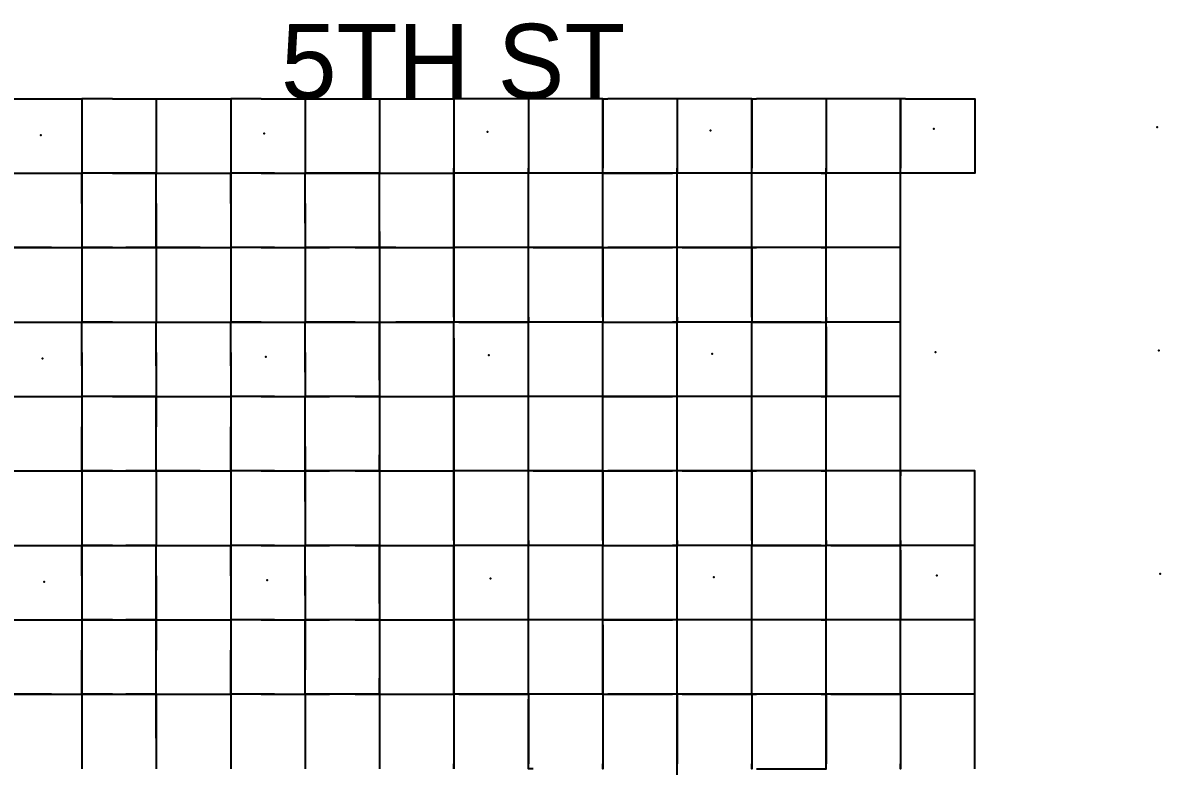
# Model space of a CAD drawing. Header units: metres. Extents: x 0 to 438, y -24 to 612.
# Drawn here: x 145.8 to 283.4, y 522.3 to 612.2 of the extents above; entities that cross this region are included whole.
import ezdxf

# ---------------------------------------------------------------- set-up
doc = ezdxf.new("R2010")
doc.units = ezdxf.units.M
for name, color, linetype in [('LAYER_01_CUT', 7, 'Continuous'), ('LAYER_04_GRID', 7, 'Continuous'), ('LAYER_05_LABELS', 7, 'Continuous')]:
    doc.layers.add(name, color=color, linetype=linetype)

msp = doc.modelspace()

# ---------------------------------------------------------------- linework, layer by layer
at = {"layer": 'LAYER_01_CUT'}
for points in [[(144, 603), (147.69, 603)], [(147.69, 603), (153, 603), (153, 597.69)], [(156.69, 603), (153, 603)], [(153, 603), (153, 599.31)], [(156.69, 603), (162, 603), (162, 597.69)], [(162, 603), (162, 599.31)], [(162, 603), (165.69, 603)], [(165.69, 603), (171, 603), (171, 597.69)], [(174.69, 603), (171, 603)], [(171, 603), (171, 599.31)], [(174.69, 603), (180, 603), (180, 599.31)], [(180, 603), (180, 596.95)], [(180, 603), (182.95, 603)], [(182.95, 603), (189, 603), (189, 600.05)], [(189, 603), (189, 595.96)], [(189, 603), (190.96, 603)], [(190.96, 603), (198, 603), (198, 601.04)], [(198.59, 603), (198, 603)], [(198, 603), (198, 594.59)], [(207, 603), (198.59, 603)], [(207.59, 603), (207, 603), (207, 602.41), (207, 594), (207, 594.59)], [(207, 603), (207, 594.59)], [(216, 603), (207.59, 603)], [(216.59, 594), (216, 594), (216, 602.41), (216, 603), (216, 594.59)], [(216, 603), (216.59, 603)], [(225, 603), (216.59, 603)], [(225.59, 603), (225, 603), (225, 602.41), (225, 594), (225, 594.59)], [(225, 603), (225, 594.59)], [(234, 603), (225.59, 603)], [(234.59, 594), (234, 594), (234, 602.41), (234, 603), (234, 594.59)], [(234, 603), (234.59, 603)], [(243, 603), (234.59, 603)], [(243.59, 603), (243, 603), (243, 602.41), (243, 594), (243, 594.59)], [(243, 603), (243, 594.59)], [(252, 603), (243.59, 603)], [(261, 522), (261, 530.41), (261, 531), (261, 539.41), (261, 540), (261, 548.41), (261, 549), (261, 557.41), (261, 558), (252.59, 558), (252, 558), (252, 566.41), (252, 567), (252, 575.41), (252, 576), (252, 584.41), (252, 585), (252, 593.41), (252, 594), (252, 602.41), (252, 603), (252, 594.59)], [(252.59, 603), (252, 603)], [(252.59, 603), (261, 603), (261, 602.41), (261, 594), (260.41, 594)], [(189, 600.05), (189, 594)], [(198, 601.04), (198, 594)], [(153, 599.31), (153, 594)], [(162, 599.31), (162, 594)], [(171, 599.31), (171, 594)], [(180, 599.31), (180, 594)], [(153, 597.69), (153, 594)], [(162, 597.69), (162, 594)], [(171, 597.69), (171, 594)], [(180, 596.95), (180, 594)], [(189, 595.96), (189, 594)], [(198, 594), (198, 594.59)], [(216, 594), (216, 594.59)], [(234, 594), (234, 594.59)], [(252, 594), (252, 594.59)], [(144, 588.69), (144, 594), (149.31, 594)], [(144, 594), (147.69, 594)], [(147.69, 594), (153, 594)], [(149.31, 594), (153, 594)], [(158.31, 594), (153, 594), (153, 588.69), (153, 585), (153, 579.69)], [(156.69, 594), (153, 594)], [(153, 590.31), (153, 594)], [(156.69, 594), (162, 594)], [(162, 594), (158.31, 594)], [(162, 588.69), (162, 594), (167.31, 594)], [(162, 590.31), (162, 594)], [(162, 594), (165.69, 594)], [(165.69, 594), (171, 594)], [(167.31, 594), (171, 594)], [(176.31, 594), (171, 594), (171, 588.69), (171, 585), (171, 579.69)], [(174.69, 594), (171, 594)], [(171, 590.31), (171, 594)], [(174.69, 594), (180, 594)], [(176.31, 594), (180, 594)], [(182.95, 594), (180, 594), (186.05, 594)], [(180, 590.31), (180, 594)], [(180, 587.95), (180, 594)], [(189, 594), (182.95, 594)], [(186.05, 594), (189, 594)], [(189, 591.05), (189, 594), (190.96, 594)], [(189, 586.96), (189, 594)], [(189, 594), (196.04, 594)], [(198.59, 594), (198, 594), (198, 592.04), (198, 585), (198, 583.04), (198, 576), (190.96, 576)], [(190.96, 594), (198, 594)], [(196.04, 594), (198, 594)], [(206.41, 594), (198, 594)], [(198, 585.59), (198, 594)], [(207, 594), (198.59, 594)], [(198.59, 576), (207, 576), (207, 584.41), (207, 585), (207, 593.41)], [(207, 594), (206.41, 594)], [(207.59, 594), (207, 594)], [(215.41, 594), (207, 594)], [(207, 593.41), (207, 594)], [(207, 585.59), (207, 594)], [(216, 594), (207.59, 594)], [(207.59, 585), (216, 585), (216, 593.41)], [(216, 594), (215.41, 594)], [(216, 593.41), (216, 594)], [(216, 585.59), (216, 594)], [(216, 594), (224.41, 594)], [(225, 594), (216.59, 594)], [(216.59, 576), (225, 576), (225, 584.41), (225, 585), (225, 593.41)], [(225, 594), (224.41, 594)], [(225.59, 594), (225, 594)], [(233.41, 594), (225, 594)], [(225, 593.41), (225, 594)], [(225, 585.59), (225, 594)], [(234, 594), (225.59, 594)], [(225.59, 585), (234, 585), (234, 593.41)], [(234, 594), (233.41, 594)], [(242.41, 594), (234, 594)], [(234, 593.41), (234, 594)], [(234, 585.59), (234, 594)], [(243, 594), (234.59, 594)], [(234.59, 576), (243, 576), (243, 584.41), (243, 585), (243, 593.41)], [(242.41, 594), (243, 594)], [(243.59, 594), (243, 594)], [(251.41, 594), (243, 594)], [(243, 593.41), (243, 594)], [(243, 585.59), (243, 594)], [(252, 594), (243.59, 594)], [(252, 594), (251.41, 594)], [(260.41, 594), (252, 594)], [(153, 590.31), (153, 585)], [(162, 590.31), (162, 585)], [(171, 590.31), (171, 585)], [(180, 590.31), (180, 585)], [(189, 585), (189, 591.05)], [(162, 585), (162, 588.69)], [(180, 587.95), (180, 585)], [(189, 586.96), (189, 585)], [(149.31, 585), (144, 585), (144, 579.69)], [(144, 585), (147.69, 585)], [(147.69, 585), (153, 585)], [(149.31, 585), (153, 585)], [(156.69, 585), (153, 585)], [(153, 585), (153, 581.31)], [(153, 585), (158.31, 585)], [(156.69, 585), (162, 585)], [(162, 585), (158.31, 585)], [(167.31, 585), (162, 585), (162, 579.69)], [(162, 585), (162, 581.31)], [(162, 585), (165.69, 585)], [(165.69, 585), (171, 585)], [(167.31, 585), (171, 585)], [(176.31, 585), (171, 585)], [(174.69, 585), (171, 585)], [(171, 585), (171, 581.31)], [(174.69, 585), (180, 585)], [(176.31, 585), (180, 585), (180, 581.31)], [(186.05, 585), (180, 585)], [(180, 585), (180, 578.95)], [(180, 585), (182.95, 585)], [(189, 585), (182.95, 585)], [(186.05, 585), (189, 585)], [(190.96, 585), (189, 585), (189, 582.05)], [(189, 585), (189, 577.96)], [(189, 585), (196.04, 585)], [(190.96, 585), (198, 585)], [(196.04, 585), (198, 585)], [(198, 585), (198, 585.59)], [(198.59, 585), (198, 585)], [(206.41, 585), (198, 585)], [(198, 576.59), (198, 585)], [(207, 585), (198.59, 585)], [(207, 585), (206.41, 585)], [(207, 585), (207, 585.59)], [(207.59, 585), (207, 585)], [(215.41, 585), (207, 585)], [(207, 576.59), (207, 585)], [(216, 585), (215.41, 585)], [(216, 585), (216, 585.59)], [(216, 576.59), (216, 585)], [(216, 585), (216, 584.41)], [(216, 585), (216.59, 585)], [(216, 585), (224.41, 585)], [(225, 585), (216.59, 585)], [(225, 585), (224.41, 585)], [(225, 585), (225, 585.59)], [(225.59, 585), (225, 585)], [(233.41, 585), (225, 585)], [(225, 576.59), (225, 585)], [(234, 585), (233.41, 585)], [(234, 585), (234, 585.59)], [(242.41, 585), (234, 585)], [(234, 576.59), (234, 585)], [(234, 585), (234, 584.41)], [(234, 585), (234.59, 585)], [(243, 585), (234.59, 585)], [(242.41, 585), (243, 585)], [(243, 585), (243, 585.59)], [(243.59, 585), (243, 585)], [(251.41, 585), (243, 585)], [(243, 576.59), (243, 585)], [(252, 585), (243.59, 585)], [(252, 585), (251.41, 585)], [(216, 584.41), (216, 576), (207.59, 576)], [(234, 584.41), (234, 576), (225.59, 576)], [(189, 582.05), (189, 576)], [(153, 581.31), (153, 576)], [(162, 581.31), (162, 576)], [(171, 581.31), (171, 576)], [(180, 581.31), (180, 576)], [(153, 579.69), (153, 576)], [(162, 579.69), (162, 576)], [(171, 579.69), (171, 576)], [(180, 578.95), (180, 576)], [(189, 577.96), (189, 576)], [(198, 576.59), (198, 576)], [(207, 576.59), (207, 576)], [(216, 576.59), (216, 576)], [(225, 576.59), (225, 576)], [(234, 576.59), (234, 576)], [(243, 576.59), (243, 576)], [(144, 576), (149.31, 576), (153, 576), (158.31, 576), (162, 576), (167.31, 576), (171, 576), (176.31, 576), (180, 576), (182.95, 576), (189, 576), (189, 573.05), (189, 567), (189, 564.05), (189, 558), (189, 555.05), (189, 549), (189, 546.05), (189, 540), (189, 537.05), (189, 531), (189, 528.05), (189, 522)], [(144, 576), (147.69, 576)], [(147.69, 576), (153, 576)], [(156.69, 576), (153, 576)], [(153, 570.69), (153, 576)], [(153, 572.31), (153, 576)], [(156.69, 576), (162, 576)], [(162, 570.69), (162, 576)], [(162, 572.31), (162, 576)], [(162, 576), (165.69, 576)], [(165.69, 576), (171, 576)], [(174.69, 576), (171, 576)], [(171, 570.69), (171, 576)], [(171, 572.31), (171, 576)], [(174.69, 576), (180, 576)], [(186.05, 576), (180, 576)], [(180, 572.31), (180, 576)], [(180, 569.95), (180, 576)], [(186.05, 576), (189, 576)], [(189, 568.96), (189, 576)], [(189, 576), (190.96, 576)], [(189, 576), (196.04, 576)], [(196.04, 576), (198, 576)], [(198.59, 576), (198, 576)], [(206.41, 576), (198, 576)], [(198, 574.04), (198, 576)], [(198, 567.59), (198, 576)], [(207, 576), (206.41, 576)], [(207.59, 576), (207, 576)], [(215.41, 576), (207, 576)], [(207, 575.41), (207, 576)], [(207, 567.59), (207, 576)], [(207.59, 567), (207, 567), (207, 575.41)], [(216, 576), (215.41, 576)], [(216, 575.41), (216, 576)], [(216, 567.59), (216, 576)], [(216, 576), (216.59, 576)], [(216, 576), (224.41, 576)], [(216.59, 567), (216, 567), (216, 575.41)], [(225, 576), (224.41, 576)], [(225.59, 576), (225, 576)], [(233.41, 576), (225, 576)], [(225, 575.41), (225, 576)], [(225, 567.59), (225, 576)], [(225.59, 567), (225, 567), (225, 575.41)], [(234, 576), (233.41, 576)], [(242.41, 576), (234, 576)], [(234, 575.41), (234, 576)], [(234, 567.59), (234, 576)], [(234, 576), (234.59, 576)], [(234.59, 567), (234, 567), (234, 575.41)], [(242.41, 576), (243, 576)], [(243.59, 576), (243, 576)], [(251.41, 576), (243, 576)], [(243, 575.41), (243, 576)], [(243, 567.59), (243, 576)], [(243, 575.41), (243, 567), (243, 567.59)], [(252, 576), (243.59, 576)], [(252, 576), (251.41, 576)], [(198, 574.04), (198, 567)], [(153, 572.31), (153, 567)], [(162, 572.31), (162, 567)], [(171, 572.31), (171, 567)], [(180, 572.31), (180, 567)], [(153, 570.69), (153, 567)], [(162, 570.69), (162, 567)], [(171, 570.69), (171, 567)], [(180, 569.95), (180, 567)], [(189, 568.96), (189, 567)], [(144, 567), (149.31, 567)], [(144, 567), (147.69, 567)], [(147.69, 567), (153, 567)], [(149.31, 567), (153, 567)], [(158.31, 567), (153, 567), (153, 561.69), (153, 558), (153, 552.69), (153, 549), (153, 543.69), (153, 540), (153, 534.69), (153, 531), (153, 525.69)], [(156.69, 567), (153, 567)], [(153, 567), (153, 563.31)], [(156.69, 567), (162, 567)], [(162, 567), (158.31, 567)], [(162, 561.69), (162, 567), (162, 563.31)], [(162, 567), (167.31, 567)], [(162, 567), (165.69, 567)], [(165.69, 567), (171, 567)], [(167.31, 567), (171, 567)], [(176.31, 567), (171, 567), (171, 561.69), (171, 558), (171, 552.69)], [(174.69, 567), (171, 567)], [(171, 567), (171, 563.31)], [(174.69, 567), (180, 567)], [(176.31, 567), (180, 567)], [(180, 563.31), (180, 567), (182.95, 567)], [(186.05, 567), (180, 567)], [(180, 560.95), (180, 567)], [(189, 567), (182.95, 567)], [(186.05, 567), (189, 567)], [(189, 567), (189, 559.96)], [(189, 567), (190.96, 567)], [(189, 567), (196.04, 567)], [(190.96, 567), (198, 567)], [(196.04, 567), (198, 567)], [(198, 567), (198, 567.59)], [(198.59, 567), (198, 567), (198, 565.04), (198, 558), (198, 556.04), (198, 549), (198, 547.04), (198, 540), (198, 538.04), (198, 531), (198, 529.04)], [(206.41, 567), (198, 567)], [(198, 558.59), (198, 567)], [(207, 567), (198.59, 567)], [(207, 567), (206.41, 567)], [(207, 567), (207, 567.59)], [(215.41, 567), (207, 567)], [(207, 566.41), (207, 567)], [(207, 558.59), (207, 567)], [(216, 567), (207.59, 567)], [(216, 567), (215.41, 567)], [(216, 567), (216, 567.59)], [(216, 566.41), (216, 567)], [(216, 558.59), (216, 567)], [(216, 567), (224.41, 567)], [(225, 567), (216.59, 567)], [(225, 567), (224.41, 567)], [(225, 567), (225, 567.59)], [(233.41, 567), (225, 567)], [(225, 566.41), (225, 567)], [(225, 558.59), (225, 567)], [(234, 567), (225.59, 567)], [(234, 567), (233.41, 567)], [(234, 567), (234, 567.59)], [(242.41, 567), (234, 567)], [(234, 566.41), (234, 567)], [(234, 558.59), (234, 567)], [(243, 567), (234.59, 567)], [(242.41, 567), (243, 567)], [(243.59, 567), (243, 567)], [(251.41, 567), (243, 567)], [(243, 566.41), (243, 567)], [(243, 558.59), (243, 567)], [(252, 567), (243.59, 567)], [(252, 567), (251.41, 567)], [(198.59, 531), (207, 531), (207, 539.41), (207, 540), (207, 548.41), (207, 549), (207, 557.41), (207, 558), (207, 566.41)], [(207.59, 558), (216, 558), (216, 566.41)], [(216.59, 549), (225, 549), (225, 557.41), (225, 558), (225, 566.41)], [(225.59, 558), (234, 558), (234, 566.41)], [(234.59, 549), (243, 549), (243, 557.41), (243, 558), (243, 566.41)], [(153, 558), (153, 563.31)], [(162, 558), (162, 563.31)], [(171, 558), (171, 563.31)], [(180, 558), (180, 563.31)], [(162, 558), (162, 561.69)], [(180, 560.95), (180, 558)], [(189, 558), (189, 559.96)], [(198, 558), (198, 558.59)], [(207, 558), (207, 558.59)], [(216, 558), (216, 558.59)], [(225, 558), (225, 558.59)], [(234, 558), (234, 558.59)], [(243, 558), (243, 558.59)], [(144, 558), (149.31, 558)], [(144, 558), (147.69, 558)], [(147.69, 558), (153, 558)], [(149.31, 558), (153, 558)], [(156.69, 558), (153, 558)], [(153, 558), (153, 554.31)], [(153, 558), (158.31, 558)], [(156.69, 558), (162, 558)], [(162, 558), (158.31, 558)], [(167.31, 558), (162, 558), (162, 552.69)], [(162, 558), (162, 554.31)], [(162, 558), (165.69, 558)], [(165.69, 558), (171, 558)], [(167.31, 558), (171, 558)], [(176.31, 558), (171, 558)], [(174.69, 558), (171, 558)], [(171, 558), (171, 554.31)], [(174.69, 558), (180, 558)], [(176.31, 558), (180, 558)], [(180, 554.31), (180, 558), (180, 551.95)], [(186.05, 558), (180, 558)], [(180, 558), (182.95, 558)], [(189, 558), (182.95, 558)], [(186.05, 558), (189, 558)], [(189, 558), (189, 550.96)], [(189, 558), (190.96, 558)], [(189, 558), (196.04, 558)], [(190.96, 558), (198, 558)], [(196.04, 558), (198, 558)], [(198.59, 558), (198, 558)], [(206.41, 558), (198, 558)], [(198, 549.59), (198, 558)], [(207, 558), (198.59, 558)], [(207, 558), (206.41, 558)], [(207.59, 558), (207, 558)], [(215.41, 558), (207, 558)], [(207, 549.59), (207, 558)], [(216, 557.41), (216, 549), (207.59, 549)], [(216, 558), (215.41, 558)], [(216, 549.59), (216, 558)], [(216, 558), (216, 557.41)], [(216, 558), (216.59, 558)], [(216, 558), (224.41, 558)], [(225, 558), (216.59, 558)], [(225, 558), (224.41, 558)], [(225.59, 558), (225, 558)], [(233.41, 558), (225, 558)], [(225, 549.59), (225, 558)], [(234, 557.41), (234, 549), (225.59, 549)], [(234, 558), (233.41, 558)], [(242.41, 558), (234, 558)], [(234, 549.59), (234, 558)], [(234, 558), (234, 557.41)], [(234, 558), (234.59, 558)], [(243, 558), (234.59, 558)], [(242.41, 558), (243, 558)], [(243.59, 558), (243, 558)], [(251.41, 558), (243, 558)], [(243, 549.59), (243, 558)], [(252, 558), (243.59, 558)], [(243.59, 549), (252, 549), (252, 557.41)], [(252, 558), (251.41, 558)], [(252, 549.59), (252, 558)], [(252, 558), (252, 557.41)], [(153, 554.31), (153, 549)], [(162, 554.31), (162, 549)], [(171, 554.31), (171, 549)], [(180, 554.31), (180, 549)], [(162, 552.69), (162, 549)], [(171, 552.69), (171, 549)], [(180, 551.95), (180, 549)], [(189, 550.96), (189, 549)], [(144, 543.69), (144, 549), (149.31, 549)], [(144, 549), (147.69, 549)], [(147.69, 549), (153, 549)], [(149.31, 549), (153, 549)], [(156.69, 549), (153, 549)], [(153, 545.31), (153, 549)], [(153, 549), (158.31, 549)], [(156.69, 549), (162, 549)], [(162, 549), (158.31, 549)], [(162, 543.69), (162, 549), (167.31, 549), (171, 549), (171, 543.69), (171, 540), (171, 534.69), (171, 531), (171, 525.69)], [(162, 545.31), (162, 549)], [(162, 549), (165.69, 549)], [(165.69, 549), (171, 549)], [(176.31, 549), (171, 549)], [(174.69, 549), (171, 549)], [(171, 545.31), (171, 549)], [(174.69, 549), (180, 549)], [(176.31, 549), (180, 549)], [(180, 545.31), (180, 549), (182.95, 549)], [(186.05, 549), (180, 549)], [(180, 542.95), (180, 549)], [(189, 549), (182.95, 549)], [(186.05, 549), (189, 549)], [(189, 541.96), (189, 549)], [(189, 549), (190.96, 549)], [(189, 549), (196.04, 549)], [(190.96, 549), (198, 549)], [(196.04, 549), (198, 549)], [(198, 549.59), (198, 549)], [(198.59, 549), (198, 549)], [(206.41, 549), (198, 549)], [(198, 540.59), (198, 549)], [(207, 549), (198.59, 549)], [(207, 549), (206.41, 549)], [(207, 549.59), (207, 549)], [(207.59, 549), (207, 549)], [(215.41, 549), (207, 549)], [(207, 540.59), (207, 549)], [(216, 549), (215.41, 549)], [(216, 549.59), (216, 549)], [(216, 548.41), (216, 549)], [(216, 540.59), (216, 549)], [(216, 549), (216.59, 549)], [(216, 549), (224.41, 549)], [(225, 549), (224.41, 549)], [(225, 549.59), (225, 549)], [(225.59, 549), (225, 549)], [(233.41, 549), (225, 549)], [(225, 548.41), (225, 549)], [(225, 540.59), (225, 549)], [(234, 549), (233.41, 549)], [(234, 549.59), (234, 549)], [(242.41, 549), (234, 549)], [(234, 548.41), (234, 549)], [(234, 540.59), (234, 549)], [(234, 549), (234.59, 549)], [(242.41, 549), (243, 549)], [(243, 549.59), (243, 549)], [(243.59, 549), (243, 549)], [(251.41, 549), (243, 549)], [(243, 548.41), (243, 549)], [(243, 540.59), (243, 549)], [(252, 549), (251.41, 549)], [(252, 549.59), (252, 549)], [(252.59, 549), (252, 549)], [(260.41, 549), (252, 549)], [(252, 548.41), (252, 549)], [(252, 540.59), (252, 549)], [(261, 549), (252.59, 549)], [(261, 549), (260.41, 549)], [(216.59, 540), (216, 540), (216, 548.41)], [(225.59, 540), (225, 540), (225, 548.41)], [(234.59, 540), (234, 540), (234, 548.41)], [(243.59, 540), (243, 540), (243, 548.41)], [(252, 548.41), (252, 540), (252, 540.59)], [(153, 545.31), (153, 540)], [(162, 545.31), (162, 540)], [(171, 545.31), (171, 540)], [(180, 545.31), (180, 540)], [(162, 540), (162, 543.69)], [(180, 542.95), (180, 540)], [(189, 541.96), (189, 540)], [(144, 540), (149.31, 540)], [(144, 540), (147.69, 540)], [(147.69, 540), (153, 540)], [(149.31, 540), (153, 540)], [(156.69, 540), (153, 540)], [(153, 540), (153, 536.31)], [(153, 540), (158.31, 540)], [(156.69, 540), (162, 540)], [(162, 540), (158.31, 540)], [(162, 534.69), (162, 540), (162, 536.31)], [(162, 540), (167.31, 540)], [(162, 540), (165.69, 540)], [(165.69, 540), (171, 540)], [(167.31, 540), (171, 540)], [(176.31, 540), (171, 540)], [(174.69, 540), (171, 540)], [(171, 540), (171, 536.31)], [(174.69, 540), (180, 540)], [(176.31, 540), (180, 540)], [(180, 536.31), (180, 540), (180, 533.95)], [(186.05, 540), (180, 540)], [(180, 540), (182.95, 540)], [(189, 540), (182.95, 540)], [(186.05, 540), (189, 540)], [(189, 540), (189, 532.96)], [(189, 540), (190.96, 540)], [(189, 540), (196.04, 540)], [(190.96, 540), (198, 540)], [(196.04, 540), (198, 540)], [(198, 540), (198, 540.59)], [(198.59, 540), (198, 540)], [(206.41, 540), (198, 540)], [(198, 531.59), (198, 540)], [(207, 540), (198.59, 540)], [(207, 540), (206.41, 540)], [(207, 540), (207, 540.59)], [(207.59, 540), (207, 540)], [(215.41, 540), (207, 540)], [(207, 531.59), (207, 540)], [(216, 540), (207.59, 540)], [(216, 540), (215.41, 540)], [(216, 540), (216, 540.59)], [(216, 539.41), (216, 540)], [(216, 531.59), (216, 540)], [(216, 540), (224.41, 540)], [(216, 539.41), (216, 531), (216, 531.59)], [(225, 540), (216.59, 540)], [(216.59, 513), (225, 513), (225, 521.41), (225, 522), (225, 530.41), (225, 531), (225, 539.41)], [(225, 540), (224.41, 540)], [(225, 540), (225, 540.59)], [(233.41, 540), (225, 540)], [(225, 539.41), (225, 540)], [(225, 531.59), (225, 540)], [(234, 540), (225.59, 540)], [(225.59, 531), (234, 531), (234, 539.41)], [(234, 540), (233.41, 540)], [(234, 540), (234, 540.59)], [(242.41, 540), (234, 540)], [(234, 539.41), (234, 540)], [(234, 531.59), (234, 540)], [(243, 540), (234.59, 540)], [(234.59, 522), (243, 522), (243, 530.41), (243, 531), (243, 539.41)], [(242.41, 540), (243, 540)], [(243, 540), (243, 540.59)], [(251.41, 540), (243, 540)], [(243, 539.41), (243, 540)], [(243, 531.59), (243, 540)], [(252, 540), (243.59, 540)], [(243.59, 531), (252, 531), (252, 539.41)], [(252, 540), (251.41, 540)], [(252.59, 540), (252, 540)], [(260.41, 540), (252, 540)], [(252, 539.41), (252, 540)], [(252, 531.59), (252, 540)], [(261, 540), (252.59, 540)], [(261, 540), (260.41, 540)], [(153, 531), (153, 536.31)], [(162, 531), (162, 536.31)], [(171, 531), (171, 536.31)], [(180, 531), (180, 536.31)], [(162, 531), (162, 534.69)], [(180, 531), (180, 533.95)], [(189, 531), (189, 532.96)], [(198, 531), (198, 531.59)], [(207, 531), (207, 531.59)], [(225, 531), (225, 531.59)], [(234, 531), (234, 531.59)], [(243, 531), (243, 531.59)], [(252, 531), (252, 531.59)], [(149.31, 531), (144, 531), (144, 525.69)], [(144, 531), (147.69, 531)], [(147.69, 531), (153, 531)], [(149.31, 531), (153, 531)], [(156.69, 531), (153, 531)], [(153, 531), (153, 527.31)], [(153, 531), (158.31, 531)], [(156.69, 531), (162, 531)], [(162, 531), (158.31, 531)], [(162, 525.69), (162, 531), (162, 527.31)], [(162, 531), (167.31, 531)], [(162, 531), (165.69, 531)], [(165.69, 531), (171, 531)], [(167.31, 531), (171, 531)], [(176.31, 531), (171, 531)], [(174.69, 531), (171, 531)], [(171, 531), (171, 527.31)], [(174.69, 531), (180, 531)], [(176.31, 531), (180, 531), (180, 527.31)], [(186.05, 531), (180, 531)], [(180, 531), (180, 524.95)], [(180, 531), (182.95, 531)], [(189, 531), (182.95, 531)], [(186.05, 531), (189, 531)], [(189, 531), (189, 523.96)], [(189, 531), (190.96, 531)], [(189, 531), (196.04, 531)], [(190.96, 531), (198, 531)], [(196.04, 531), (198, 531)], [(198.59, 531), (198, 531)], [(206.41, 531), (198, 531)], [(198, 531), (198, 522.59)], [(207, 531), (206.41, 531)], [(207.59, 531), (207, 531)], [(215.41, 531), (207, 531)], [(207, 531), (207, 530.41)], [(207, 531), (207, 522.59)], [(207.59, 522), (207, 522), (207, 530.41)], [(216, 531), (207.59, 531)], [(216, 531), (215.41, 531)], [(216, 531), (216, 530.41)], [(216, 531), (216, 522.59)], [(216, 531), (216.59, 531)], [(216, 531), (224.41, 531)], [(216, 530.41), (216, 522), (216, 522.59)], [(225, 531), (216.59, 531)], [(225, 531), (224.41, 531)], [(225.59, 531), (225, 531)], [(233.41, 531), (225, 531)], [(225, 531), (225, 522.59)], [(234, 531), (233.41, 531)], [(242.41, 531), (234, 531)], [(234, 531), (234, 530.41)], [(234, 531), (234, 522.59)], [(234, 531), (234.59, 531)], [(234, 530.41), (234, 522), (234, 522.59)], [(243, 531), (234.59, 531)], [(242.41, 531), (243, 531)], [(243.59, 531), (243, 531)], [(251.41, 531), (243, 531)], [(243, 531), (243, 522.59)], [(252, 531), (251.41, 531)], [(252.59, 531), (252, 531)], [(260.41, 531), (252, 531)], [(252, 531), (252, 530.41)], [(252, 531), (252, 522.59)], [(252, 530.41), (252, 522), (252, 522.59)], [(261, 531), (252.59, 531)], [(261, 531), (260.41, 531)], [(198, 529.04), (198, 522)], [(153, 527.31), (153, 522)], [(162, 527.31), (162, 522)], [(171, 527.31), (171, 522)], [(180, 527.31), (180, 522)], [(153, 525.69), (153, 522)], [(162, 525.69), (162, 522)], [(171, 525.69), (171, 522)], [(180, 524.95), (180, 522)], [(189, 523.96), (189, 522)], [(198, 522), (198, 522.59)], [(207, 522), (207, 522.59)], [(225, 522), (225, 522.59)], [(243, 522), (243, 522.59)]]:
    msp.add_lwpolyline(points, dxfattribs=at)
at = {"layer": 'LAYER_04_GRID'}
for p in [(148.04, 598.61), (175.04, 598.79), (202.04, 598.98), (229.04, 599.16), (256.04, 599.35), (283.04, 599.54), (256.23, 572.35), (283.23, 572.54), (148.23, 571.61), (175.23, 571.79), (202.23, 571.98), (229.23, 572.17), (175.42, 544.79), (202.42, 544.98), (229.42, 545.17), (256.41, 545.35), (283.41, 545.54), (148.42, 544.61)]:
    msp.add_point(p, dxfattribs=at)

# ---------------------------------------------------------------- texts
at = {"layer": 'LAYER_05_LABELS'}
msp.add_text('5TH ST', height=9.045, dxfattribs=at).set_placement((177.07, 603))

doc.saveas('drawing.dxf')
